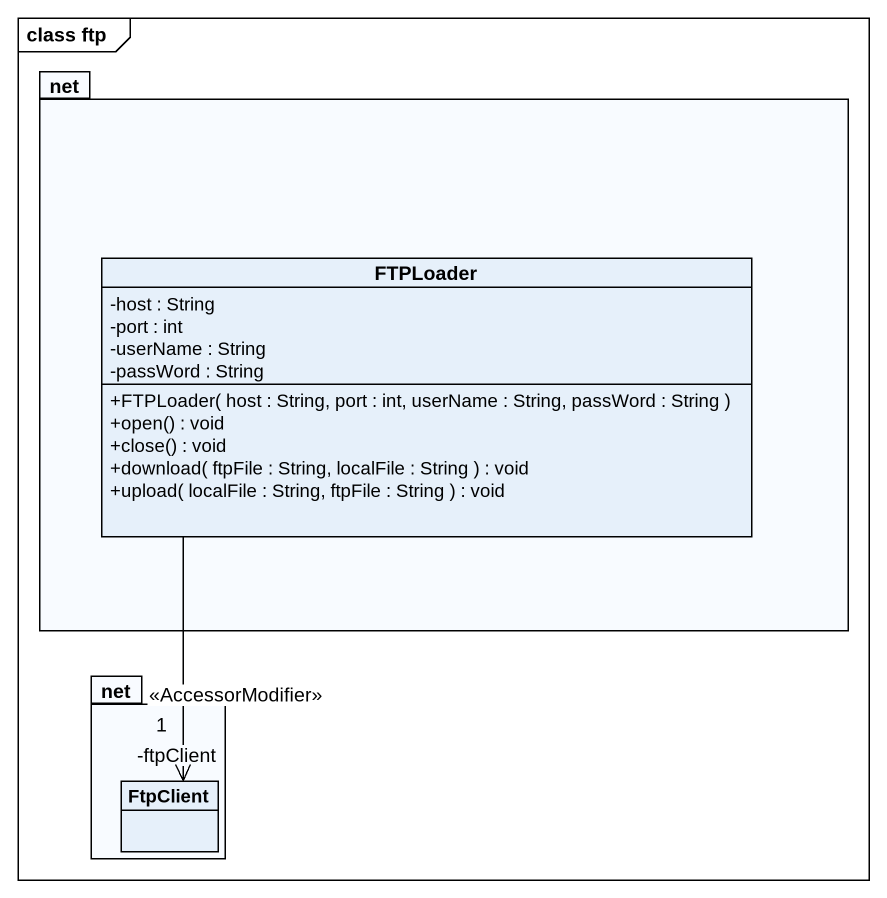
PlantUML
@startuml
mainframe class ftp
hide circle
hide empty members
skinparam classAttributeIconSize 0
package net {
  class FTPLoader {
    -host : String
    -port : int
    -userName : String
    -passWord : String
    +FTPLoader( host : String, port : int, userName : String, passWord : String )
    +open() : void
    +close() : void
    +download( ftpFile : String, localFile : String ) : void
    +upload( localFile : String, ftpFile : String ) : void
  }
}
package "net" as net_2 {
  class FtpClient
}
FTPLoader --> "-ftpClient\n1\n<<AccessorModifier>>" FtpClient
@enduml
